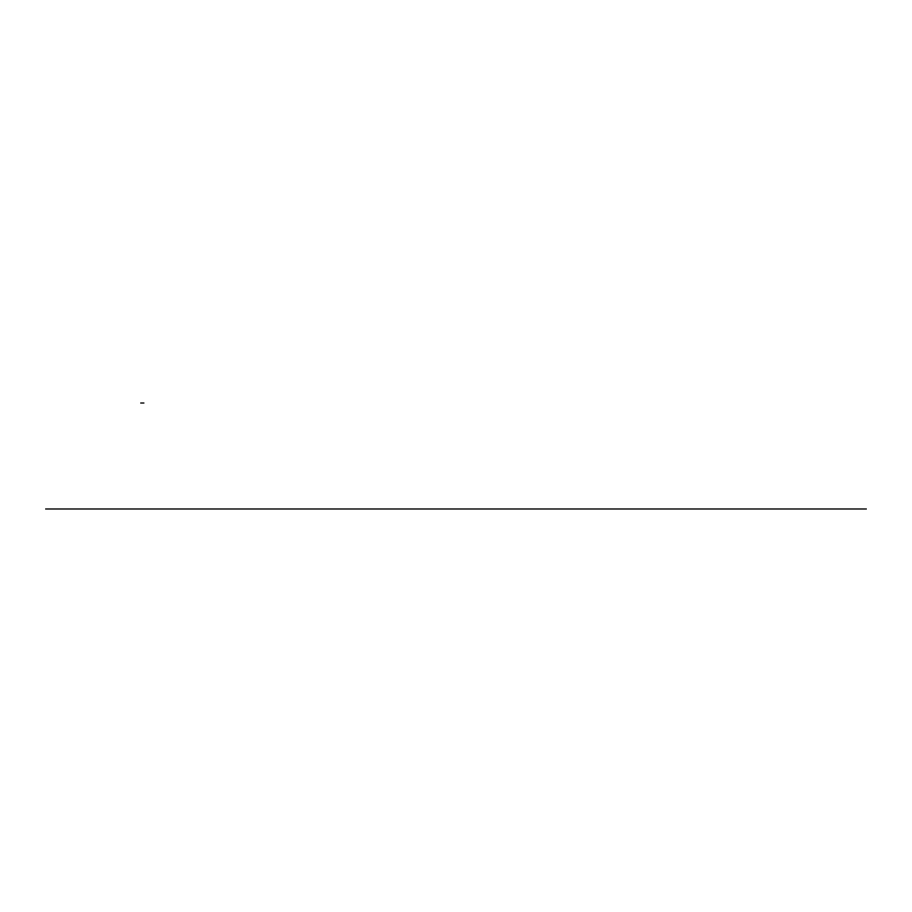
<?xml version="1.0" encoding="UTF-8"?>
<svg xmlns="http://www.w3.org/2000/svg" width="912" height="912" viewBox="0 0 912 912"><rect width="100%" height="100%" fill="white"/><g stroke="black" fill="none" stroke-linecap="round" stroke-linejoin="round"><path stroke-width="1.37" d="M140.676 403.013L143.971 403.013M45.6 508.987L866.4 508.987"/></g></svg>
